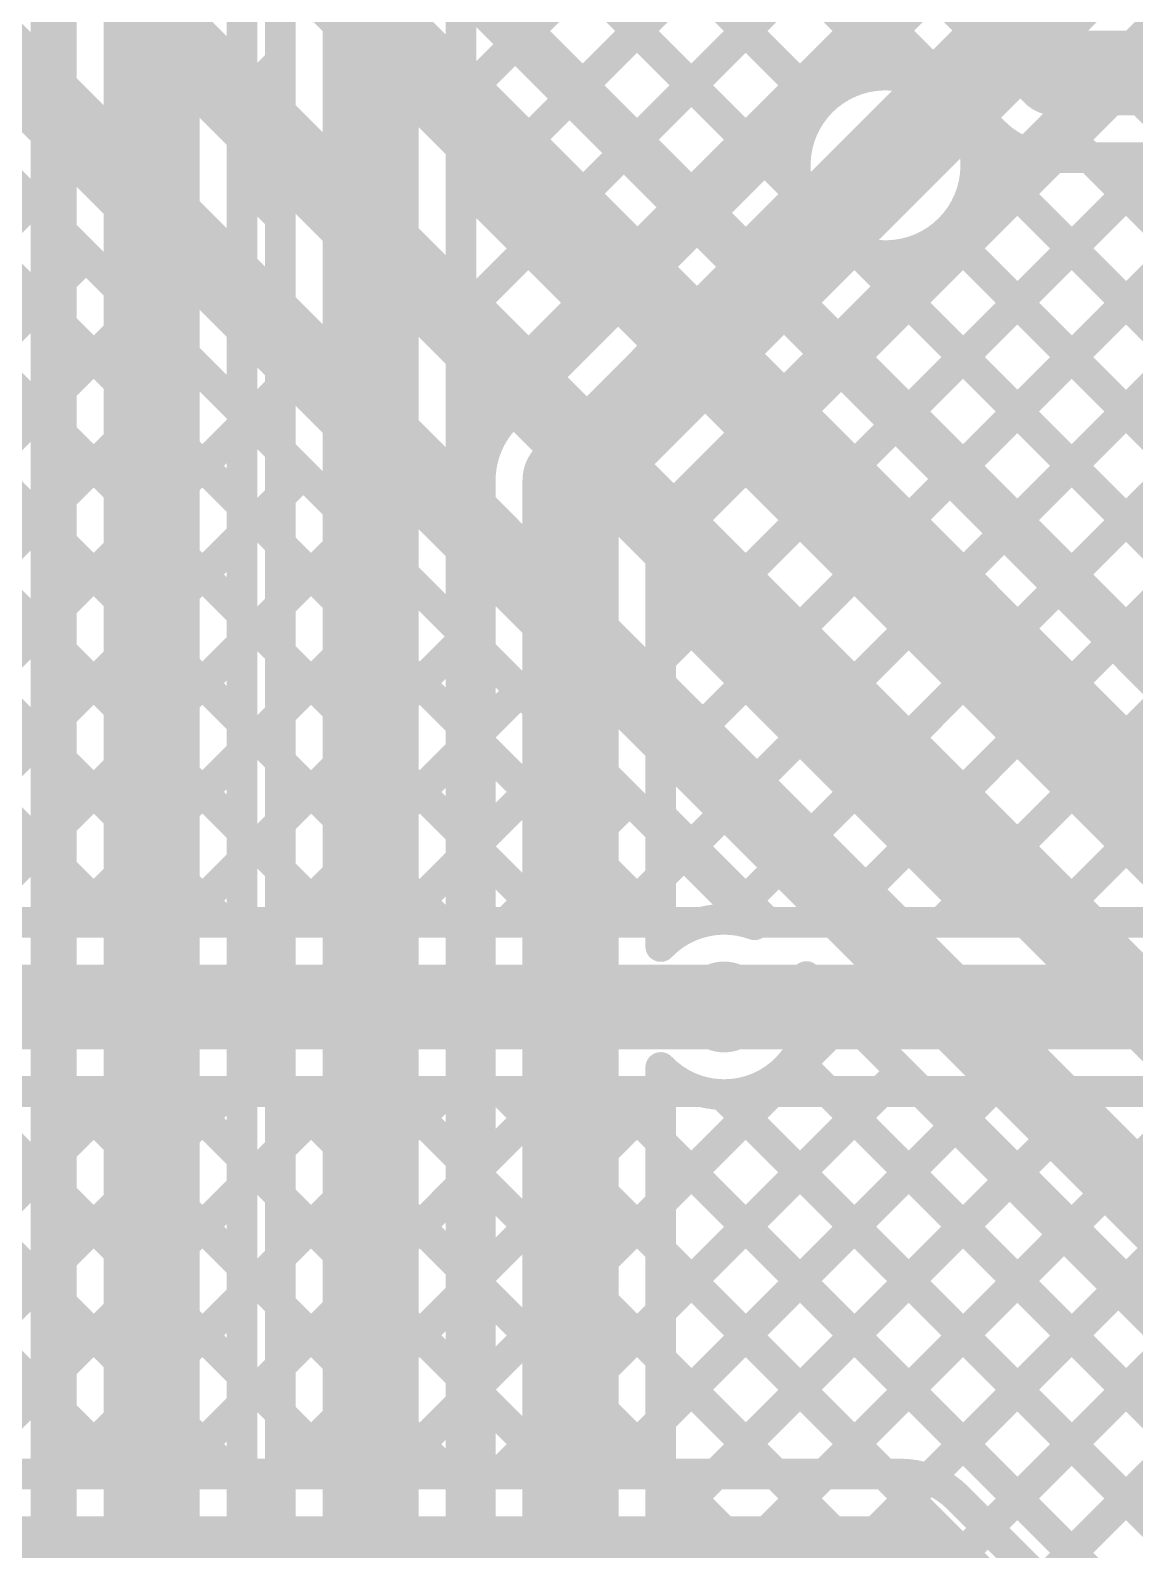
# Model space of a CAD drawing. Header units: millimetres. Extents: x 0 to 214, y 0 to 214.
# Drawn here: x 1.4874 to 1.7748, y 2.9018 to 3.2971 of the extents above; entities that cross this region are included whole.
import ezdxf

# ---------------------------------------------------------------- set-up
doc = ezdxf.new("R2010")
doc.units = ezdxf.units.MM
doc.header["$MEASUREMENT"] = 0
for name, color, linetype in [('BottomLayer', 5, 'Continuous'), ('BottomSolder', 6, 'Continuous'), ('TopLayer', 1, 'Continuous'), ('TopSolder', 216, 'Continuous'), ('ViaHoleLayer', 16, 'Continuous')]:
    doc.layers.add(name, color=color, linetype=linetype)

msp = doc.modelspace()

# ---------------------------------------------------------------- hatches: boundary and pattern name
at = {"layer": 'BottomLayer'}
h = msp.add_hatch(color=5, dxfattribs=at)
edge = h.paths.add_edge_path()
edge.add_arc((1.71, 3.262), 0.01181, 0, 360)
h = msp.add_hatch(color=5, dxfattribs=at)
edge = h.paths.add_edge_path()
edge.add_arc((1.668, 3.043), 0.01181, 0, 360)
at = {"layer": 'BottomSolder'}
h = msp.add_hatch(color=6, dxfattribs=at)
edge = h.paths.add_edge_path()
edge.add_arc((1.71, 3.262), 0.00991, 0, 360)
h = msp.add_hatch(color=6, dxfattribs=at)
edge = h.paths.add_edge_path()
edge.add_arc((1.668, 3.043), 0.00991, 0, 360)
at = {"layer": 'TopLayer'}
h = msp.add_hatch(color=1, dxfattribs=at)
edge = h.paths.add_edge_path()
edge.add_arc((1.71, 3.262), 0.01181, 0, 360)
h = msp.add_hatch(color=1, dxfattribs=at)
edge = h.paths.add_edge_path()
edge.add_arc((1.668, 3.043), 0.01181, 0, 360)
at = {"layer": 'TopSolder'}
h = msp.add_hatch(color=216, dxfattribs=at)
edge = h.paths.add_edge_path()
edge.add_arc((1.71, 3.262), 0.00991, 0, 360)
h = msp.add_hatch(color=216, dxfattribs=at)
edge = h.paths.add_edge_path()
edge.add_arc((1.668, 3.043), 0.00991, 0, 360)
at = {"layer": 'ViaHoleLayer'}
h = msp.add_hatch(color=16, dxfattribs=at)
edge = h.paths.add_edge_path()
edge.add_arc((1.71, 3.262), 0.00591, 0, 360)
h = msp.add_hatch(color=16, dxfattribs=at)
edge = h.paths.add_edge_path()
edge.add_arc((1.668, 3.043), 0.00591, 0, 360)

# ---------------------------------------------------------------- linework, layer by layer
at = {"layer": 'BottomLayer'}
for points, const_width in [([(1.4915, 3.527), (1.4915, 1.443)], 0.008), ([(1.519, 2.614), (1.519, 3.454)], 0.025), ([(1.54237, 3.45648), (1.71363, 3.28522)], 0.008), ([(1.4955, 2.614), (1.4955, 3.454)], 0.008), ([(1.5425, 2.614), (1.5425, 3.454)], 0.008), ([(1.60384, 3.43616), (1.754, 3.286)], 0.022), ([(1.58832, 3.42056), (1.7384, 3.27048)], 0.008), ([(1.576, 1.421), (1.576, 3.377)], 0.025), ([(1.5525, 1.43073), (1.5525, 3.377)], 0.008), ([(1.5995, 1.421), (1.5995, 3.377)], 0.008), ([(1.5995, 3.37106), (1.69266, 3.2779)], 0.008), ([(1.5995, 3.27942), (1.66449, 3.3444)], 0.008), ([(1.5995, 3.34278), (1.67852, 3.26376)], 0.008), ([(1.5995, 3.25113), (1.67863, 3.33026)], 0.008), ([(1.5995, 3.22285), (1.69277, 3.31612)], 0.008), ([(1.5995, 3.31449), (1.66438, 3.24961)], 0.008), ([(1.5995, 3.19456), (1.70691, 3.30198)], 0.008), ([(1.754, 3.286), (2.773, 3.286)], 0.022), ([(1.5425, 3.27898), (1.5525, 3.28898)], 0.008), ([(1.4915, 3.28455), (1.4955, 3.28855)], 0.008), ([(1.5425, 3.28664), (1.5525, 3.27664)], 0.008), ([(1.5995, 3.28621), (1.65024, 3.23547)], 0.008), ([(1.71749, 3.28427), (1.72105, 3.28783)], 0.008), ([(1.4915, 3.28107), (1.4955, 3.27707)], 0.008), ([(1.6114, 3.19663), (1.69338, 3.27862)], 0.008), ([(1.73194, 3.27043), (1.7352, 3.27369)], 0.008), ([(1.628, 3.18), (1.71, 3.262)], 0.025), ([(1.73322, 3.26563), (1.93385, 3.065)], 0.008), ([(1.6515, 3.16171), (1.75379, 3.264)], 0.008), ([(1.6515, 3.13343), (1.78207, 3.264)], 0.008), ([(1.6515, 3.07686), (1.83864, 3.264)], 0.008), ([(1.6515, 3.10514), (1.81036, 3.264)], 0.008), ([(1.66873, 3.0658), (1.86693, 3.264)], 0.008), ([(1.69621, 3.065), (1.89521, 3.264)], 0.008), ([(1.7245, 3.065), (1.9235, 3.264)], 0.008), ([(1.75278, 3.065), (1.95178, 3.264)], 0.008), ([(1.754, 3.264), (2.76389, 3.264)], 0.008), ([(1.76313, 3.264), (1.96213, 3.065)], 0.008), ([(1.4915, 3.25627), (1.4955, 3.26027)], 0.008), ([(1.5425, 3.2507), (1.5525, 3.2607)], 0.008), ([(1.5425, 3.25836), (1.5525, 3.24836)], 0.008), ([(1.5995, 3.25792), (1.6361, 3.22133)], 0.008), ([(1.4915, 3.25279), (1.4955, 3.24879)], 0.008), ([(1.6515, 3.17027), (1.72662, 3.24538)], 0.008), ([(1.7259, 3.24466), (1.90556, 3.065)], 0.008), ([(1.4915, 3.22798), (1.4955, 3.23198)], 0.008), ([(1.5425, 3.22242), (1.5525, 3.23242)], 0.008), ([(1.5425, 3.23007), (1.5525, 3.22007)], 0.008), ([(1.71176, 3.23052), (1.87728, 3.065)], 0.008), ([(1.5995, 3.22964), (1.62195, 3.20719)], 0.008), ([(1.4915, 3.2245), (1.4955, 3.2205)], 0.008), ([(1.69761, 3.21638), (1.84899, 3.065)], 0.008), ([(1.4915, 3.1997), (1.4955, 3.2037)], 0.008), ([(1.5425, 3.19413), (1.5525, 3.20413)], 0.008), ([(1.68347, 3.20224), (1.82071, 3.065)], 0.008), ([(1.5425, 3.20179), (1.5525, 3.19179)], 0.008), ([(1.5995, 3.20136), (1.6082, 3.19266)], 0.008), ([(1.4915, 3.19622), (1.4955, 3.19222)], 0.008), ([(1.628, 1.347), (1.628, 3.18)], 0.025), ([(1.66933, 3.1881), (1.79242, 3.065)], 0.008), ([(1.6045, 1.35673), (1.6045, 3.18)], 0.008), ([(1.4915, 3.17142), (1.4955, 3.17542)], 0.008), ([(1.5425, 3.16585), (1.5525, 3.17585)], 0.008), ([(1.5425, 3.1735), (1.5525, 3.1635)], 0.008), ([(1.5995, 3.17307), (1.6045, 3.16807)], 0.008), ([(1.5995, 3.16628), (1.6045, 3.17128)], 0.008), ([(1.65519, 3.17395), (1.76414, 3.065)], 0.008), ([(1.4915, 3.16793), (1.4955, 3.16393)], 0.008), ([(1.6515, 3.05875), (1.6515, 3.17027)], 0.008), ([(1.4915, 3.14313), (1.4955, 3.14713)], 0.008), ([(1.5425, 3.13756), (1.5525, 3.14756)], 0.008), ([(1.6515, 3.14936), (1.73586, 3.065)], 0.008), ([(1.5425, 3.14522), (1.5525, 3.13522)], 0.008), ([(1.5995, 3.14479), (1.6045, 3.13979)], 0.008), ([(1.5995, 3.13799), (1.6045, 3.14299)], 0.008), ([(1.4915, 3.13965), (1.4955, 3.13565)], 0.008), ([(1.5425, 3.10928), (1.5525, 3.11928)], 0.008), ([(1.6515, 3.12107), (1.70757, 3.065)], 0.008), ([(1.4915, 3.11485), (1.4955, 3.11885)], 0.008), ([(1.5425, 3.11693), (1.5525, 3.10693)], 0.008), ([(1.5995, 3.1165), (1.6045, 3.1115)], 0.008), ([(1.4915, 3.11137), (1.4955, 3.10737)], 0.008), ([(1.5995, 3.10971), (1.6045, 3.11471)], 0.008), ([(1.6515, 3.09279), (1.67929, 3.065)], 0.008), ([(1.4915, 3.08656), (1.4955, 3.09056)], 0.008), ([(1.5425, 3.08099), (1.5525, 3.09099)], 0.008), ([(1.5425, 3.08865), (1.5525, 3.07865)], 0.008), ([(1.5995, 3.08822), (1.6045, 3.08322)], 0.008), ([(1.5995, 3.08143), (1.6045, 3.08643)], 0.008), ([(1.4915, 3.08308), (1.4955, 3.07908)], 0.008), ([(1.6515, 3.0645), (1.65457, 3.06144)], 0.008), ([(1.67403, 3.065), (2.30589, 3.065)], 0.008), ([(1.4915, 3.05828), (1.4955, 3.06228)], 0.008), ([(1.5425, 3.05271), (1.5525, 3.06271)], 0.008), ([(1.5425, 3.06037), (1.5525, 3.05037)], 0.008), ([(1.5995, 3.05993), (1.6045, 3.05493)], 0.008), ([(1.5995, 3.05314), (1.6045, 3.05814)], 0.008), ([(1.4915, 3.0548), (1.4955, 3.0508)], 0.008), ([(1.668, 3.043), (2.315, 3.043)], 0.022), ([(1.4915, 3.02999), (1.4955, 3.03399)], 0.008), ([(1.5425, 3.02443), (1.5525, 3.03443)], 0.008), ([(1.5425, 3.03208), (1.5525, 3.02208)], 0.008), ([(1.5995, 3.03165), (1.6045, 3.02665)], 0.008), ([(1.5995, 3.02486), (1.6045, 3.02986)], 0.008), ([(1.4915, 3.02651), (1.4955, 3.02251)], 0.008), ([(1.6515, 1.347), (1.6515, 3.02725)], 0.008), ([(1.6515, 3.02029), (1.65528, 3.02407)], 0.008), ([(1.6515, 2.992), (1.6805, 3.021)], 0.008), ([(1.6515, 2.96372), (1.70878, 3.021)], 0.008), ([(1.6515, 2.90715), (1.76535, 3.021)], 0.008), ([(1.6515, 2.87887), (1.79363, 3.021)], 0.008), ([(1.6515, 2.93544), (1.73706, 3.021)], 0.008), ([(1.6515, 2.79401), (1.87849, 3.021)], 0.008), ([(1.6515, 2.8223), (1.8502, 3.021)], 0.008), ([(1.6515, 2.85058), (1.82192, 3.021)], 0.008), ([(1.66752, 3.02019), (1.85933, 2.82839)], 0.008), ([(1.67403, 3.021), (2.315, 3.021)], 0.008), ([(1.695, 3.021), (1.8915, 2.8245)], 0.008), ([(1.72329, 3.021), (1.88644, 2.85784)], 0.008), ([(1.75157, 3.021), (1.90323, 2.86934)], 0.008), ([(1.4915, 3.00171), (1.4955, 3.00571)], 0.008), ([(1.5425, 2.99614), (1.5525, 3.00614)], 0.008), ([(1.6515, 3.00793), (1.84327, 2.81617)], 0.008), ([(1.5425, 3.0038), (1.5525, 2.9938)], 0.008), ([(1.5995, 3.00337), (1.6045, 2.99837)], 0.008), ([(1.5995, 2.99657), (1.6045, 3.00157)], 0.008), ([(1.4915, 2.99823), (1.4955, 2.99423)], 0.008), ([(1.4915, 2.97343), (1.4955, 2.97743)], 0.008), ([(1.5425, 2.96786), (1.5525, 2.97786)], 0.008), ([(1.6515, 2.97965), (1.84798, 2.78317)], 0.008), ([(1.5425, 2.97551), (1.5525, 2.96551)], 0.008), ([(1.5995, 2.97508), (1.6045, 2.97008)], 0.008), ([(1.5995, 2.96829), (1.6045, 2.97329)], 0.008), ([(1.4915, 2.96994), (1.4955, 2.96594)], 0.008), ([(1.4915, 2.94514), (1.4955, 2.94914)], 0.008), ([(1.5425, 2.93957), (1.5525, 2.94957)], 0.008), ([(1.6515, 2.95137), (1.83255, 2.77032)], 0.008), ([(1.5425, 2.94723), (1.5525, 2.93723)], 0.008), ([(1.5995, 2.9468), (1.6045, 2.9418)], 0.008), ([(1.4915, 2.94166), (1.4955, 2.93766)], 0.008), ([(1.5995, 2.94), (1.6045, 2.945)], 0.008), ([(1.6515, 2.92308), (2.07298, 2.5016)], 0.008), ([(1.4915, 2.91686), (1.4955, 2.92086)], 0.008), ([(1.5425, 2.91129), (1.5525, 2.92129)], 0.008), ([(1.5425, 2.91894), (1.5525, 2.90894)], 0.008), ([(1.5995, 2.91851), (1.6045, 2.91351)], 0.008), ([(1.5995, 2.91172), (1.6045, 2.91672)], 0.008), ([(1.4915, 2.91338), (1.4955, 2.90938)], 0.008)]:
    msp.add_lwpolyline(points, dxfattribs=dict(at, const_width=const_width))
for points, const_width in [([(1.7485, 3.286, 1), (1.7595, 3.286, 1)], 0.011), ([(1.7485, 3.286, 1), (1.7595, 3.286, 1)], 0.011), ([(1.5505, 3.28898, 1), (1.5545, 3.28898, 1)], 0.004), ([(1.4935, 3.28855, 1), (1.4975, 3.28855, 1)], 0.004), ([(1.5405, 3.28664, 1), (1.5445, 3.28664, 1)], 0.004), ([(1.5975, 3.28621, 1), (1.6015, 3.28621, 1)], 0.004), ([(1.71163, 3.28522, 1), (1.71563, 3.28522, 1)], 0.004), ([(1.71905, 3.28783, 1), (1.72305, 3.28783, 1)], 0.004), ([(1.4895, 3.28455, 1), (1.4935, 3.28455, 1)], 0.004), ([(1.4895, 3.28107, 1), (1.4935, 3.28107, 1)], 0.004), ([(1.71549, 3.28427, 1), (1.71949, 3.28427, 1)], 0.004), ([(1.5405, 3.27898, 1), (1.5445, 3.27898, 1)], 0.004), ([(1.5975, 3.27942, 1), (1.6015, 3.27942, 1)], 0.004), ([(1.69066, 3.2779, 1), (1.69466, 3.2779, 1)], 0.004), ([(1.69138, 3.27862, 1), (1.69538, 3.27862, 1)], 0.004), ([(1.69138, 3.27862, 1), (1.69538, 3.27862, 1)], 0.004), ([(1.4935, 3.27707, 1), (1.4975, 3.27707, 1)], 0.004), ([(1.5505, 3.27664, 1), (1.5545, 3.27664, 1)], 0.004), ([(1.7332, 3.27369, 1), (1.7372, 3.27369, 1)], 0.004), ([(1.70375, 3.262, 1), (1.71625, 3.262, 1)], 0.0125), ([(1.72994, 3.27043, 1), (1.73394, 3.27043, 1)], 0.004), ([(1.7364, 3.27048, 1), (1.7404, 3.27048, 1)], 0.004), ([(1.7364, 3.27048, 1), (1.7404, 3.27048, 1)], 0.004), ([(1.73644, 3.27044, 1), (1.74044, 3.27044, 1)], 0.004), ([(1.73122, 3.26563, 1), (1.73522, 3.26563, 1)], 0.004), ([(1.67652, 3.26376, 1), (1.68052, 3.26376, 1)], 0.004), ([(1.7315, 3.262, 1), (1.7355, 3.262, 1)], 0.004), ([(1.7315, 3.262, 1), (1.7355, 3.262, 1)], 0.004), ([(1.75179, 3.264, 1), (1.75579, 3.264, 1)], 0.004), ([(1.752, 3.264, 1), (1.756, 3.264, 1)], 0.004), ([(1.752, 3.264, 1), (1.756, 3.264, 1)], 0.004), ([(1.752, 3.264, 1), (1.756, 3.264, 1)], 0.004), ([(1.76113, 3.264, 1), (1.76513, 3.264, 1)], 0.004), ([(1.4935, 3.26027, 1), (1.4975, 3.26027, 1)], 0.004), ([(1.5405, 3.25836, 1), (1.5445, 3.25836, 1)], 0.004), ([(1.5505, 3.2607, 1), (1.5545, 3.2607, 1)], 0.004), ([(1.5975, 3.25792, 1), (1.6015, 3.25792, 1)], 0.004), ([(1.4895, 3.25627, 1), (1.4935, 3.25627, 1)], 0.004), ([(1.4895, 3.25279, 1), (1.4935, 3.25279, 1)], 0.004), ([(1.5405, 3.2507, 1), (1.5445, 3.2507, 1)], 0.004), ([(1.5975, 3.25113, 1), (1.6015, 3.25113, 1)], 0.004), ([(1.66238, 3.24961, 1), (1.66638, 3.24961, 1)], 0.004), ([(1.4935, 3.24879, 1), (1.4975, 3.24879, 1)], 0.004), ([(1.5505, 3.24836, 1), (1.5545, 3.24836, 1)], 0.004), ([(1.7239, 3.24466, 1), (1.7279, 3.24466, 1)], 0.004), ([(1.72462, 3.24538, 1), (1.72862, 3.24538, 1)], 0.004), ([(1.72462, 3.24538, 1), (1.72862, 3.24538, 1)], 0.004), ([(1.64824, 3.23547, 1), (1.65224, 3.23547, 1)], 0.004), ([(1.4935, 3.23198, 1), (1.4975, 3.23198, 1)], 0.004), ([(1.5405, 3.23007, 1), (1.5445, 3.23007, 1)], 0.004), ([(1.5505, 3.23242, 1), (1.5545, 3.23242, 1)], 0.004), ([(1.70976, 3.23052, 1), (1.71376, 3.23052, 1)], 0.004), ([(1.4895, 3.22798, 1), (1.4935, 3.22798, 1)], 0.004), ([(1.5975, 3.22964, 1), (1.6015, 3.22964, 1)], 0.004), ([(1.4895, 3.2245, 1), (1.4935, 3.2245, 1)], 0.004), ([(1.5405, 3.22242, 1), (1.5445, 3.22242, 1)], 0.004), ([(1.5975, 3.22285, 1), (1.6015, 3.22285, 1)], 0.004), ([(1.4935, 3.2205, 1), (1.4975, 3.2205, 1)], 0.004), ([(1.5505, 3.22007, 1), (1.5545, 3.22007, 1)], 0.004), ([(1.6341, 3.22133, 1), (1.6381, 3.22133, 1)], 0.004), ([(1.69561, 3.21638, 1), (1.69961, 3.21638, 1)], 0.004), ([(1.61995, 3.20719, 1), (1.62395, 3.20719, 1)], 0.004), ([(1.4935, 3.2037, 1), (1.4975, 3.2037, 1)], 0.004), ([(1.5505, 3.20413, 1), (1.5545, 3.20413, 1)], 0.004), ([(1.68147, 3.20224, 1), (1.68547, 3.20224, 1)], 0.004), ([(1.4895, 3.1997, 1), (1.4935, 3.1997, 1)], 0.004), ([(1.5405, 3.20179, 1), (1.5445, 3.20179, 1)], 0.004), ([(1.5975, 3.20136, 1), (1.6015, 3.20136, 1)], 0.004), ([(1.4895, 3.19622, 1), (1.4935, 3.19622, 1)], 0.004), ([(1.5405, 3.19413, 1), (1.5445, 3.19413, 1)], 0.004), ([(1.5975, 3.19456, 1), (1.6015, 3.19456, 1)], 0.004), ([(1.60938, 3.19662, 1), (1.61338, 3.19662, 1)], 0.004), ([(1.6094, 3.19663, 1), (1.6134, 3.19663, 1)], 0.004), ([(1.6094, 3.19663, 1), (1.6134, 3.19663, 1)], 0.004), ([(1.4935, 3.19222, 1), (1.4975, 3.19222, 1)], 0.004), ([(1.5505, 3.19179, 1), (1.5545, 3.19179, 1)], 0.004), ([(1.6062, 3.19266, 1), (1.6102, 3.19266, 1)], 0.004), ([(1.62175, 3.18, 1), (1.63425, 3.18, 1)], 0.0125), ([(1.62175, 3.18, 1), (1.63425, 3.18, 1)], 0.0125), ([(1.66733, 3.1881, 1), (1.67133, 3.1881, 1)], 0.004), ([(1.6025, 3.18, 1), (1.6065, 3.18, 1)], 0.004), ([(1.6025, 3.18, 1), (1.6065, 3.18, 1)], 0.004), ([(1.6025, 3.18, 1), (1.6065, 3.18, 1)], 0.004), ([(1.4935, 3.17542, 1), (1.4975, 3.17542, 1)], 0.004), ([(1.5505, 3.17585, 1), (1.5545, 3.17585, 1)], 0.004), ([(1.4895, 3.17142, 1), (1.4935, 3.17142, 1)], 0.004), ([(1.5405, 3.1735, 1), (1.5445, 3.1735, 1)], 0.004), ([(1.5975, 3.17307, 1), (1.6015, 3.17307, 1)], 0.004), ([(1.6025, 3.17128, 1), (1.6065, 3.17128, 1)], 0.004), ([(1.65319, 3.17395, 1), (1.65719, 3.17395, 1)], 0.004), ([(1.4895, 3.16793, 1), (1.4935, 3.16793, 1)], 0.004), ([(1.6025, 3.16807, 1), (1.6065, 3.16807, 1)], 0.004), ([(1.6495, 3.17027, 1), (1.6535, 3.17027, 1)], 0.004), ([(1.6495, 3.17027, 1), (1.6535, 3.17027, 1)], 0.004), ([(1.4935, 3.16393, 1), (1.4975, 3.16393, 1)], 0.004), ([(1.5405, 3.16585, 1), (1.5445, 3.16585, 1)], 0.004), ([(1.5505, 3.1635, 1), (1.5545, 3.1635, 1)], 0.004), ([(1.5975, 3.16628, 1), (1.6015, 3.16628, 1)], 0.004), ([(1.6495, 3.16171, 1), (1.6535, 3.16171, 1)], 0.004), ([(1.4935, 3.14713, 1), (1.4975, 3.14713, 1)], 0.004), ([(1.5505, 3.14756, 1), (1.5545, 3.14756, 1)], 0.004), ([(1.6495, 3.14936, 1), (1.6535, 3.14936, 1)], 0.004), ([(1.4895, 3.14313, 1), (1.4935, 3.14313, 1)], 0.004), ([(1.5405, 3.14522, 1), (1.5445, 3.14522, 1)], 0.004), ([(1.5975, 3.14479, 1), (1.6015, 3.14479, 1)], 0.004), ([(1.6025, 3.14299, 1), (1.6065, 3.14299, 1)], 0.004), ([(1.4895, 3.13965, 1), (1.4935, 3.13965, 1)], 0.004), ([(1.6025, 3.13979, 1), (1.6065, 3.13979, 1)], 0.004), ([(1.4935, 3.13565, 1), (1.4975, 3.13565, 1)], 0.004), ([(1.5405, 3.13756, 1), (1.5445, 3.13756, 1)], 0.004), ([(1.5505, 3.13522, 1), (1.5545, 3.13522, 1)], 0.004), ([(1.5975, 3.13799, 1), (1.6015, 3.13799, 1)], 0.004), ([(1.6495, 3.13343, 1), (1.6535, 3.13343, 1)], 0.004), ([(1.5505, 3.11928, 1), (1.5545, 3.11928, 1)], 0.004), ([(1.6495, 3.12107, 1), (1.6535, 3.12107, 1)], 0.004), ([(1.4935, 3.11885, 1), (1.4975, 3.11885, 1)], 0.004), ([(1.5405, 3.11693, 1), (1.5445, 3.11693, 1)], 0.004), ([(1.5975, 3.1165, 1), (1.6015, 3.1165, 1)], 0.004), ([(1.4895, 3.11485, 1), (1.4935, 3.11485, 1)], 0.004), ([(1.4895, 3.11137, 1), (1.4935, 3.11137, 1)], 0.004), ([(1.6025, 3.11471, 1), (1.6065, 3.11471, 1)], 0.004), ([(1.6025, 3.1115, 1), (1.6065, 3.1115, 1)], 0.004), ([(1.4935, 3.10737, 1), (1.4975, 3.10737, 1)], 0.004), ([(1.5405, 3.10928, 1), (1.5445, 3.10928, 1)], 0.004), ([(1.5975, 3.10971, 1), (1.6015, 3.10971, 1)], 0.004), ([(1.5505, 3.10693, 1), (1.5545, 3.10693, 1)], 0.004), ([(1.6495, 3.10514, 1), (1.6535, 3.10514, 1)], 0.004), ([(1.6495, 3.09279, 1), (1.6535, 3.09279, 1)], 0.004), ([(1.4935, 3.09056, 1), (1.4975, 3.09056, 1)], 0.004), ([(1.5405, 3.08865, 1), (1.5445, 3.08865, 1)], 0.004), ([(1.5505, 3.09099, 1), (1.5545, 3.09099, 1)], 0.004), ([(1.5975, 3.08822, 1), (1.6015, 3.08822, 1)], 0.004), ([(1.4895, 3.08656, 1), (1.4935, 3.08656, 1)], 0.004), ([(1.6025, 3.08643, 1), (1.6065, 3.08643, 1)], 0.004), ([(1.4895, 3.08308, 1), (1.4935, 3.08308, 1)], 0.004), ([(1.5405, 3.08099, 1), (1.5445, 3.08099, 1)], 0.004), ([(1.5975, 3.08143, 1), (1.6015, 3.08143, 1)], 0.004), ([(1.6025, 3.08322, 1), (1.6065, 3.08322, 1)], 0.004), ([(1.4935, 3.07908, 1), (1.4975, 3.07908, 1)], 0.004), ([(1.5505, 3.07865, 1), (1.5545, 3.07865, 1)], 0.004), ([(1.6495, 3.07686, 1), (1.6535, 3.07686, 1)], 0.004), ([(1.6495, 3.0645, 1), (1.6535, 3.0645, 1)], 0.004), ([(1.66673, 3.0658, 1), (1.67073, 3.0658, 1)], 0.004), ([(1.67203, 3.065, 1), (1.67603, 3.065, 1)], 0.004), ([(1.67203, 3.065, 1), (1.67603, 3.065, 1)], 0.004), ([(1.67729, 3.065, 1), (1.68129, 3.065, 1)], 0.004), ([(1.69421, 3.065, 1), (1.69821, 3.065, 1)], 0.004), ([(1.70557, 3.065, 1), (1.70957, 3.065, 1)], 0.004), ([(1.7225, 3.065, 1), (1.7265, 3.065, 1)], 0.004), ([(1.73386, 3.065, 1), (1.73786, 3.065, 1)], 0.004), ([(1.75078, 3.065, 1), (1.75478, 3.065, 1)], 0.004), ([(1.76214, 3.065, 1), (1.76614, 3.065, 1)], 0.004), ([(1.4935, 3.06228, 1), (1.4975, 3.06228, 1)], 0.004), ([(1.5405, 3.06037, 1), (1.5445, 3.06037, 1)], 0.004), ([(1.5505, 3.06271, 1), (1.5545, 3.06271, 1)], 0.004), ([(1.5975, 3.05993, 1), (1.6015, 3.05993, 1)], 0.004), ([(1.65257, 3.06144, 1), (1.65657, 3.06144, 1)], 0.004), ([(1.4895, 3.05828, 1), (1.4935, 3.05828, 1)], 0.004), ([(1.6025, 3.05814, 1), (1.6065, 3.05814, 1)], 0.004), ([(1.6495, 3.05875, 1), (1.6535, 3.05875, 1)], 0.004), ([(1.6495, 3.05875, 1), (1.6535, 3.05875, 1)], 0.004), ([(1.4895, 3.0548, 1), (1.4935, 3.0548, 1)], 0.004), ([(1.5405, 3.05271, 1), (1.5445, 3.05271, 1)], 0.004), ([(1.5975, 3.05314, 1), (1.6015, 3.05314, 1)], 0.004), ([(1.6025, 3.05493, 1), (1.6065, 3.05493, 1)], 0.004), ([(1.4935, 3.0508, 1), (1.4975, 3.0508, 1)], 0.004), ([(1.5505, 3.05037, 1), (1.5545, 3.05037, 1)], 0.004), ([(1.6625, 3.043, 1), (1.6735, 3.043, 1)], 0.011), ([(1.4935, 3.03399, 1), (1.4975, 3.03399, 1)], 0.004), ([(1.5405, 3.03208, 1), (1.5445, 3.03208, 1)], 0.004), ([(1.5505, 3.03443, 1), (1.5545, 3.03443, 1)], 0.004), ([(1.4895, 3.02999, 1), (1.4935, 3.02999, 1)], 0.004), ([(1.5975, 3.03165, 1), (1.6015, 3.03165, 1)], 0.004), ([(1.6025, 3.02986, 1), (1.6065, 3.02986, 1)], 0.004), ([(1.4895, 3.02651, 1), (1.4935, 3.02651, 1)], 0.004), ([(1.5405, 3.02443, 1), (1.5445, 3.02443, 1)], 0.004), ([(1.5975, 3.02486, 1), (1.6015, 3.02486, 1)], 0.004), ([(1.6025, 3.02665, 1), (1.6065, 3.02665, 1)], 0.004), ([(1.6495, 3.02725, 1), (1.6535, 3.02725, 1)], 0.004), ([(1.6495, 3.02725, 1), (1.6535, 3.02725, 1)], 0.004), ([(1.4935, 3.02251, 1), (1.4975, 3.02251, 1)], 0.004), ([(1.5505, 3.02208, 1), (1.5545, 3.02208, 1)], 0.004), ([(1.6495, 3.02029, 1), (1.6535, 3.02029, 1)], 0.004), ([(1.65328, 3.02407, 1), (1.65728, 3.02407, 1)], 0.004), ([(1.66552, 3.02019, 1), (1.66952, 3.02019, 1)], 0.004), ([(1.67203, 3.021, 1), (1.67603, 3.021, 1)], 0.004), ([(1.67203, 3.021, 1), (1.67603, 3.021, 1)], 0.004), ([(1.6785, 3.021, 1), (1.6825, 3.021, 1)], 0.004), ([(1.693, 3.021, 1), (1.697, 3.021, 1)], 0.004), ([(1.70678, 3.021, 1), (1.71078, 3.021, 1)], 0.004), ([(1.72129, 3.021, 1), (1.72529, 3.021, 1)], 0.004), ([(1.73506, 3.021, 1), (1.73906, 3.021, 1)], 0.004), ([(1.74957, 3.021, 1), (1.75357, 3.021, 1)], 0.004), ([(1.76335, 3.021, 1), (1.76735, 3.021, 1)], 0.004), ([(1.4935, 3.00571, 1), (1.4975, 3.00571, 1)], 0.004), ([(1.5505, 3.00614, 1), (1.5545, 3.00614, 1)], 0.004), ([(1.6495, 3.00793, 1), (1.6535, 3.00793, 1)], 0.004), ([(1.4895, 3.00171, 1), (1.4935, 3.00171, 1)], 0.004), ([(1.5405, 3.0038, 1), (1.5445, 3.0038, 1)], 0.004), ([(1.5975, 3.00337, 1), (1.6015, 3.00337, 1)], 0.004), ([(1.6025, 3.00157, 1), (1.6065, 3.00157, 1)], 0.004), ([(1.4895, 2.99823, 1), (1.4935, 2.99823, 1)], 0.004), ([(1.5975, 2.99657, 1), (1.6015, 2.99657, 1)], 0.004), ([(1.6025, 2.99837, 1), (1.6065, 2.99837, 1)], 0.004), ([(1.4935, 2.99423, 1), (1.4975, 2.99423, 1)], 0.004), ([(1.5405, 2.99614, 1), (1.5445, 2.99614, 1)], 0.004), ([(1.5505, 2.9938, 1), (1.5545, 2.9938, 1)], 0.004), ([(1.6495, 2.992, 1), (1.6535, 2.992, 1)], 0.004), ([(1.4935, 2.97743, 1), (1.4975, 2.97743, 1)], 0.004), ([(1.5505, 2.97786, 1), (1.5545, 2.97786, 1)], 0.004), ([(1.6495, 2.97965, 1), (1.6535, 2.97965, 1)], 0.004), ([(1.4895, 2.97343, 1), (1.4935, 2.97343, 1)], 0.004), ([(1.5405, 2.97551, 1), (1.5445, 2.97551, 1)], 0.004), ([(1.5975, 2.97508, 1), (1.6015, 2.97508, 1)], 0.004), ([(1.6025, 2.97329, 1), (1.6065, 2.97329, 1)], 0.004), ([(1.4895, 2.96994, 1), (1.4935, 2.96994, 1)], 0.004), ([(1.6025, 2.97008, 1), (1.6065, 2.97008, 1)], 0.004), ([(1.4935, 2.96594, 1), (1.4975, 2.96594, 1)], 0.004), ([(1.5405, 2.96786, 1), (1.5445, 2.96786, 1)], 0.004), ([(1.5505, 2.96551, 1), (1.5545, 2.96551, 1)], 0.004), ([(1.5975, 2.96829, 1), (1.6015, 2.96829, 1)], 0.004), ([(1.6495, 2.96372, 1), (1.6535, 2.96372, 1)], 0.004), ([(1.4935, 2.94914, 1), (1.4975, 2.94914, 1)], 0.004), ([(1.5505, 2.94957, 1), (1.5545, 2.94957, 1)], 0.004), ([(1.6495, 2.95137, 1), (1.6535, 2.95137, 1)], 0.004), ([(1.4895, 2.94514, 1), (1.4935, 2.94514, 1)], 0.004), ([(1.5405, 2.94723, 1), (1.5445, 2.94723, 1)], 0.004), ([(1.5975, 2.9468, 1), (1.6015, 2.9468, 1)], 0.004), ([(1.4895, 2.94166, 1), (1.4935, 2.94166, 1)], 0.004), ([(1.6025, 2.945, 1), (1.6065, 2.945, 1)], 0.004), ([(1.6025, 2.9418, 1), (1.6065, 2.9418, 1)], 0.004), ([(1.4935, 2.93766, 1), (1.4975, 2.93766, 1)], 0.004), ([(1.5405, 2.93957, 1), (1.5445, 2.93957, 1)], 0.004), ([(1.5505, 2.93723, 1), (1.5545, 2.93723, 1)], 0.004), ([(1.5975, 2.94, 1), (1.6015, 2.94, 1)], 0.004), ([(1.6495, 2.93544, 1), (1.6535, 2.93544, 1)], 0.004), ([(1.6495, 2.92308, 1), (1.6535, 2.92308, 1)], 0.004), ([(1.4935, 2.92086, 1), (1.4975, 2.92086, 1)], 0.004), ([(1.5405, 2.91894, 1), (1.5445, 2.91894, 1)], 0.004), ([(1.5505, 2.92129, 1), (1.5545, 2.92129, 1)], 0.004), ([(1.5975, 2.91851, 1), (1.6015, 2.91851, 1)], 0.004), ([(1.4895, 2.91686, 1), (1.4935, 2.91686, 1)], 0.004), ([(1.6025, 2.91672, 1), (1.6065, 2.91672, 1)], 0.004), ([(1.6025, 2.91351, 1), (1.6065, 2.91351, 1)], 0.004), ([(1.4895, 2.91338, 1), (1.4935, 2.91338, 1)], 0.004), ([(1.5405, 2.91129, 1), (1.5445, 2.91129, 1)], 0.004), ([(1.5975, 2.91172, 1), (1.6015, 2.91172, 1)], 0.004), ([(1.4935, 2.90938, 1), (1.4975, 2.90938, 1)], 0.004), ([(1.5505, 2.90894, 1), (1.5545, 2.90894, 1)], 0.004), ([(1.6495, 2.90715, 1), (1.6535, 2.90715, 1)], 0.004)]:
    msp.add_lwpolyline(points, format="xyb", close=True, dxfattribs=dict(at, const_width=const_width))
at = {"layer": 'BottomLayer', "const_width": 0.008}
for points in [[(1.69338, 3.27862, -0.668179), (1.7335, 3.262)], [(1.754, 3.264, -0.199566), (1.7384, 3.27048)], [(1.754, 3.264, -0.198912), (1.73844, 3.27044)], [(1.7335, 3.262, -0.198912), (1.72662, 3.24538)], [(1.6045, 3.18, -0.199188), (1.6114, 3.19663)], [(1.6045, 3.18, -0.198912), (1.61138, 3.19662)], [(1.6515, 3.05875, -0.275702), (1.67403, 3.065)], [(1.67403, 3.021, -0.275702), (1.6515, 3.02725)]]:
    msp.add_lwpolyline(points, format="xyb", dxfattribs=at)
at = {"layer": 'TopLayer'}
for points, const_width in [([(1.44061, 3.4665), (1.87621, 3.0309)], 0.008), ([(1.44749, 3.4665), (1.971, 2.94299)], 0.008), ([(1.423, 3.453), (1.8665, 3.0095)], 0.022), ([(1.65602, 3.25109), (1.83544, 3.4305)], 0.008), ([(1.69338, 3.27862), (1.84527, 3.4305)], 0.008), ([(1.4, 3.42), (1.907, 2.913)], 0.02), ([(1.71, 3.262), (1.865, 3.417)], 0.025), ([(1.38153, 3.38847), (1.86369, 2.90631)], 0.02), ([(1.69845, 3.20866), (1.88329, 3.3935)], 0.008), ([(1.71259, 3.19452), (1.91157, 3.3935)], 0.008), ([(1.72662, 3.24538), (1.87473, 3.3935)], 0.008), ([(1.72674, 3.18038), (1.93986, 3.3935)], 0.008), ([(1.74088, 3.16623), (1.96814, 3.3935)], 0.008), ([(1.75502, 3.15209), (1.99643, 3.3935)], 0.008), ([(1.76916, 3.13795), (2.02471, 3.3935)], 0.008), ([(1.20712, 3.36747), (1.50958, 3.065)], 0.008), ([(1.2354, 3.36747), (1.53787, 3.065)], 0.008), ([(1.26368, 3.36747), (1.56615, 3.065)], 0.008), ([(1.29197, 3.36747), (1.59443, 3.065)], 0.008), ([(1.32025, 3.36747), (1.62272, 3.065)], 0.008), ([(1.34854, 3.36747), (1.651, 3.065)], 0.008), ([(1.37284, 3.36747), (1.6759, 3.0644)], 0.008), ([(1.58878, 3.3535), (1.6877, 3.25457)], 0.008), ([(1.6136, 3.29351), (1.67358, 3.3535)], 0.008), ([(1.61706, 3.3535), (1.69268, 3.27788)], 0.008), ([(1.62774, 3.27937), (1.70187, 3.3535)], 0.008), ([(1.64188, 3.26523), (1.73015, 3.3535)], 0.008), ([(1.64535, 3.3535), (1.70681, 3.29204)], 0.008), ([(1.76832, 3.28709), (1.971, 3.08441)], 0.008), ([(1.75418, 3.27295), (1.971, 3.05613)], 0.008), ([(1.74004, 3.25881), (1.971, 3.02785)], 0.008), ([(1.67017, 3.23695), (1.68773, 3.25451)], 0.008), ([(1.15669, 2.92146), (1.48777, 3.25254)], 0.008), ([(1.72588, 3.24468), (1.971, 2.99956)], 0.008), ([(1.18497, 2.92146), (1.50191, 3.23839)], 0.008), ([(1.68431, 3.2228), (1.70157, 3.24006)], 0.008), ([(1.70257, 3.2397), (1.971, 2.97128)], 0.008), ([(1.21326, 2.92146), (1.51605, 3.22425)], 0.008), ([(1.24154, 2.92146), (1.53019, 3.21011)], 0.008), ([(1.41369, 3.06532), (1.54433, 3.19597)], 0.008), ([(1.44165, 3.065), (1.55848, 3.18182)], 0.008), ([(1.46994, 3.065), (1.57262, 3.16768)], 0.008), ([(1.49822, 3.065), (1.58676, 3.15354)], 0.008), ([(1.52651, 3.065), (1.6009, 3.1394)], 0.008), ([(1.55479, 3.065), (1.61505, 3.12526)], 0.008), ([(1.58307, 3.065), (1.62919, 3.11111)], 0.008), ([(1.61136, 3.065), (1.64333, 3.09697)], 0.008), ([(1.63964, 3.065), (1.65747, 3.08283)], 0.008), ([(1.66873, 3.0658), (1.67161, 3.06869)], 0.008), ([(1.41503, 3.065), (1.66197, 3.065)], 0.008), ([(1.409, 3.043), (1.668, 3.043)], 0.022), ([(1.6894, 3.0509), (1.84269, 2.89761)], 0.008), ([(1.58095, 2.92146), (1.6999, 3.0404)], 0.008), ([(1.68644, 3.02957), (1.84269, 2.87331)], 0.008), ([(1.60924, 2.92146), (1.71404, 3.02626)], 0.008), ([(1.41125, 2.92146), (1.51079, 3.021)], 0.008), ([(1.41267, 3.02049), (1.5117, 2.92146)], 0.008), ([(1.41503, 3.021), (1.66197, 3.021)], 0.008), ([(1.43953, 2.92146), (1.53907, 3.021)], 0.008), ([(1.44044, 3.021), (1.53999, 2.92146)], 0.008), ([(1.46782, 2.92146), (1.56736, 3.021)], 0.008), ([(1.46873, 3.021), (1.56827, 2.92146)], 0.008), ([(1.4961, 2.92146), (1.59564, 3.021)], 0.008), ([(1.49701, 3.021), (1.59655, 2.92146)], 0.008), ([(1.52439, 2.92146), (1.62393, 3.021)], 0.008), ([(1.5253, 3.021), (1.62484, 2.92146)], 0.008), ([(1.55267, 2.92146), (1.65221, 3.021)], 0.008), ([(1.55358, 3.021), (1.65312, 2.92146)], 0.008), ([(1.58187, 3.021), (1.68141, 2.92146)], 0.008), ([(1.61015, 3.021), (1.70969, 2.92146)], 0.008), ([(1.63843, 3.021), (1.84269, 2.81675)], 0.008), ([(1.66752, 3.02019), (1.84269, 2.84503)], 0.008), ([(1.63752, 2.92146), (1.72818, 3.01212)], 0.008), ([(1.66581, 2.92146), (1.74232, 2.99798)], 0.008), ([(1.69409, 2.92146), (1.75647, 2.98383)], 0.008), ([(1.72111, 2.92019), (1.77061, 2.96969)], 0.008), ([(1.73664, 2.90743), (1.78475, 2.95555)], 0.008), ([(1.75078, 2.89329), (1.79889, 2.94141)], 0.008), ([(0.71314, 2.92146), (1.71391, 2.92146)], 0.008), ([(1.7288, 2.91527), (1.84108, 2.80299)], 0.008), ([(0.68114, 2.90046), (1.71391, 2.90046)], 0.02), ([(1.71391, 2.90046), (1.85337, 2.761)], 0.02)]:
    msp.add_lwpolyline(points, dxfattribs=dict(at, const_width=const_width))
for points, const_width in [([(1.6116, 3.29351, 1), (1.6156, 3.29351, 1)], 0.004), ([(1.70481, 3.29204, 1), (1.70881, 3.29204, 1)], 0.004), ([(1.76632, 3.28709, 1), (1.77032, 3.28709, 1)], 0.004), ([(1.62574, 3.27937, 1), (1.62974, 3.27937, 1)], 0.004), ([(1.69068, 3.27788, 1), (1.69468, 3.27788, 1)], 0.004), ([(1.69138, 3.27862, 1), (1.69538, 3.27862, 1)], 0.004), ([(1.69138, 3.27862, 1), (1.69538, 3.27862, 1)], 0.004), ([(1.70375, 3.262, 1), (1.71625, 3.262, 1)], 0.0125), ([(1.75218, 3.27295, 1), (1.75618, 3.27295, 1)], 0.004), ([(1.63988, 3.26523, 1), (1.64388, 3.26523, 1)], 0.004), ([(1.73804, 3.25881, 1), (1.74204, 3.25881, 1)], 0.004), ([(1.6857, 3.25457, 1), (1.6897, 3.25457, 1)], 0.004), ([(1.68573, 3.25451, 1), (1.68973, 3.25451, 1)], 0.004), ([(1.48577, 3.25254, 1), (1.48977, 3.25254, 1)], 0.004), ([(1.65402, 3.25109, 1), (1.65802, 3.25109, 1)], 0.004), ([(1.72388, 3.24468, 1), (1.72788, 3.24468, 1)], 0.004), ([(1.72462, 3.24538, 1), (1.72862, 3.24538, 1)], 0.004), ([(1.72462, 3.24538, 1), (1.72862, 3.24538, 1)], 0.004), ([(1.49991, 3.23839, 1), (1.50391, 3.23839, 1)], 0.004), ([(1.69957, 3.24006, 1), (1.70357, 3.24006, 1)], 0.004), ([(1.70057, 3.2397, 1), (1.70457, 3.2397, 1)], 0.004), ([(1.66817, 3.23695, 1), (1.67217, 3.23695, 1)], 0.004), ([(1.51405, 3.22425, 1), (1.51805, 3.22425, 1)], 0.004), ([(1.68231, 3.2228, 1), (1.68631, 3.2228, 1)], 0.004), ([(1.52819, 3.21011, 1), (1.53219, 3.21011, 1)], 0.004), ([(1.69645, 3.20866, 1), (1.70045, 3.20866, 1)], 0.004), ([(1.54233, 3.19597, 1), (1.54633, 3.19597, 1)], 0.004), ([(1.71059, 3.19452, 1), (1.71459, 3.19452, 1)], 0.004), ([(1.55648, 3.18182, 1), (1.56048, 3.18182, 1)], 0.004), ([(1.72474, 3.18038, 1), (1.72874, 3.18038, 1)], 0.004), ([(1.57062, 3.16768, 1), (1.57462, 3.16768, 1)], 0.004), ([(1.73888, 3.16623, 1), (1.74288, 3.16623, 1)], 0.004), ([(1.58476, 3.15354, 1), (1.58876, 3.15354, 1)], 0.004), ([(1.75302, 3.15209, 1), (1.75702, 3.15209, 1)], 0.004), ([(1.5989, 3.1394, 1), (1.6029, 3.1394, 1)], 0.004), ([(1.76716, 3.13795, 1), (1.77116, 3.13795, 1)], 0.004), ([(1.61305, 3.12526, 1), (1.61705, 3.12526, 1)], 0.004), ([(1.62719, 3.11111, 1), (1.63119, 3.11111, 1)], 0.004), ([(1.64133, 3.09697, 1), (1.64533, 3.09697, 1)], 0.004), ([(1.65547, 3.08283, 1), (1.65947, 3.08283, 1)], 0.004), ([(1.66961, 3.06869, 1), (1.67361, 3.06869, 1)], 0.004), ([(1.49622, 3.065, 1), (1.50022, 3.065, 1)], 0.004), ([(1.50758, 3.065, 1), (1.51158, 3.065, 1)], 0.004), ([(1.52451, 3.065, 1), (1.52851, 3.065, 1)], 0.004), ([(1.53587, 3.065, 1), (1.53987, 3.065, 1)], 0.004), ([(1.55279, 3.065, 1), (1.55679, 3.065, 1)], 0.004), ([(1.56415, 3.065, 1), (1.56815, 3.065, 1)], 0.004), ([(1.58107, 3.065, 1), (1.58507, 3.065, 1)], 0.004), ([(1.59243, 3.065, 1), (1.59643, 3.065, 1)], 0.004), ([(1.60936, 3.065, 1), (1.61336, 3.065, 1)], 0.004), ([(1.62072, 3.065, 1), (1.62472, 3.065, 1)], 0.004), ([(1.63764, 3.065, 1), (1.64164, 3.065, 1)], 0.004), ([(1.649, 3.065, 1), (1.653, 3.065, 1)], 0.004), ([(1.65997, 3.065, 1), (1.66397, 3.065, 1)], 0.004), ([(1.65997, 3.065, 1), (1.66397, 3.065, 1)], 0.004), ([(1.66673, 3.0658, 1), (1.67073, 3.0658, 1)], 0.004), ([(1.6739, 3.0644, 1), (1.6779, 3.0644, 1)], 0.004), ([(1.6739, 3.0644, 1), (1.6779, 3.0644, 1)], 0.004), ([(1.6625, 3.043, 1), (1.6735, 3.043, 1)], 0.011), ([(1.6874, 3.0509, 1), (1.6914, 3.0509, 1)], 0.004), ([(1.6874, 3.0509, 1), (1.6914, 3.0509, 1)], 0.004), ([(1.68881, 3.043, 1), (1.69281, 3.043, 1)], 0.004), ([(1.68881, 3.043, 1), (1.69281, 3.043, 1)], 0.004), ([(1.6979, 3.0404, 1), (1.7019, 3.0404, 1)], 0.004), ([(1.68444, 3.02957, 1), (1.68844, 3.02957, 1)], 0.004), ([(1.71204, 3.02626, 1), (1.71604, 3.02626, 1)], 0.004), ([(1.49501, 3.021, 1), (1.49901, 3.021, 1)], 0.004), ([(1.50879, 3.021, 1), (1.51279, 3.021, 1)], 0.004), ([(1.5233, 3.021, 1), (1.5273, 3.021, 1)], 0.004), ([(1.53707, 3.021, 1), (1.54107, 3.021, 1)], 0.004), ([(1.55158, 3.021, 1), (1.55558, 3.021, 1)], 0.004), ([(1.56536, 3.021, 1), (1.56936, 3.021, 1)], 0.004), ([(1.57987, 3.021, 1), (1.58387, 3.021, 1)], 0.004), ([(1.59364, 3.021, 1), (1.59764, 3.021, 1)], 0.004), ([(1.60815, 3.021, 1), (1.61215, 3.021, 1)], 0.004), ([(1.62193, 3.021, 1), (1.62593, 3.021, 1)], 0.004), ([(1.63643, 3.021, 1), (1.64043, 3.021, 1)], 0.004), ([(1.65021, 3.021, 1), (1.65421, 3.021, 1)], 0.004), ([(1.65997, 3.021, 1), (1.66397, 3.021, 1)], 0.004), ([(1.65997, 3.021, 1), (1.66397, 3.021, 1)], 0.004), ([(1.66552, 3.02019, 1), (1.66952, 3.02019, 1)], 0.004), ([(1.72618, 3.01212, 1), (1.73018, 3.01212, 1)], 0.004), ([(1.74032, 2.99798, 1), (1.74432, 2.99798, 1)], 0.004), ([(1.75447, 2.98383, 1), (1.75847, 2.98383, 1)], 0.004), ([(1.76861, 2.96969, 1), (1.77261, 2.96969, 1)], 0.004), ([(1.4941, 2.92146, 1), (1.4981, 2.92146, 1)], 0.004), ([(1.5097, 2.92146, 1), (1.5137, 2.92146, 1)], 0.004), ([(1.52239, 2.92146, 1), (1.52639, 2.92146, 1)], 0.004), ([(1.53799, 2.92146, 1), (1.54199, 2.92146, 1)], 0.004), ([(1.55067, 2.92146, 1), (1.55467, 2.92146, 1)], 0.004), ([(1.56627, 2.92146, 1), (1.57027, 2.92146, 1)], 0.004), ([(1.57895, 2.92146, 1), (1.58295, 2.92146, 1)], 0.004), ([(1.59455, 2.92146, 1), (1.59855, 2.92146, 1)], 0.004), ([(1.60724, 2.92146, 1), (1.61124, 2.92146, 1)], 0.004), ([(1.62284, 2.92146, 1), (1.62684, 2.92146, 1)], 0.004), ([(1.63552, 2.92146, 1), (1.63952, 2.92146, 1)], 0.004), ([(1.65112, 2.92146, 1), (1.65512, 2.92146, 1)], 0.004), ([(1.66381, 2.92146, 1), (1.66781, 2.92146, 1)], 0.004), ([(1.67941, 2.92146, 1), (1.68341, 2.92146, 1)], 0.004), ([(1.69209, 2.92146, 1), (1.69609, 2.92146, 1)], 0.004), ([(1.70769, 2.92146, 1), (1.71169, 2.92146, 1)], 0.004), ([(1.71191, 2.92146, 1), (1.71591, 2.92146, 1)], 0.004), ([(1.71191, 2.92146, 1), (1.71591, 2.92146, 1)], 0.004), ([(1.71191, 2.92146, 1), (1.71591, 2.92146, 1)], 0.004), ([(1.71911, 2.92019, 1), (1.72311, 2.92019, 1)], 0.004), ([(1.72676, 2.91531, 1), (1.73076, 2.91531, 1)], 0.004), ([(1.7268, 2.91527, 1), (1.7308, 2.91527, 1)], 0.004), ([(1.7268, 2.91527, 1), (1.7308, 2.91527, 1)], 0.004), ([(1.70891, 2.90046, 1), (1.71891, 2.90046, 1)], 0.01), ([(1.70891, 2.90046, 1), (1.71891, 2.90046, 1)], 0.01), ([(1.73464, 2.90743, 1), (1.73864, 2.90743, 1)], 0.004)]:
    msp.add_lwpolyline(points, format="xyb", close=True, dxfattribs=dict(at, const_width=const_width))
at = {"layer": 'TopLayer', "const_width": 0.008}
for points in [[(1.72662, 3.24538, -1), (1.69338, 3.27862)], [(1.66197, 3.065, -0.156579), (1.6759, 3.0644)], [(1.6894, 3.0509, -0.088686), (1.69081, 3.043)], [(1.69081, 3.043, -0.494904), (1.66197, 3.021)], [(1.71391, 2.92146, -0.199534), (1.7288, 2.91527)], [(1.71391, 2.92146, -0.198912), (1.72876, 2.91531)]]:
    msp.add_lwpolyline(points, format="xyb", dxfattribs=at)

doc.saveas('drawing.dxf')
